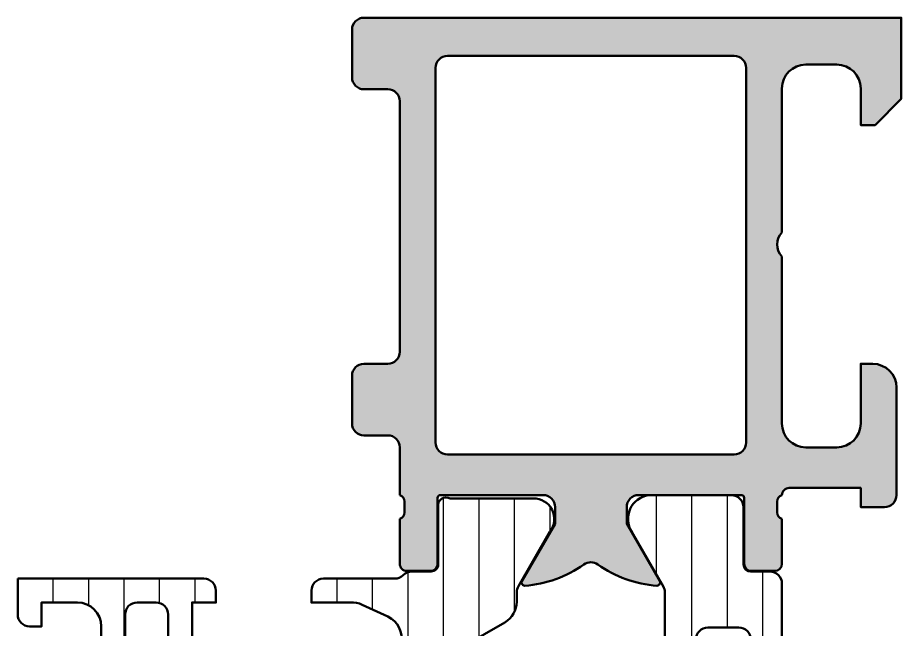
# Model space of a CAD drawing. Extents: x 0 to 77.5, y 0 to 75.
# Drawn here: x 0 to 37, y 49.38 to 75 of the extents above; entities that cross this region are included whole.
import ezdxf

# ---------------------------------------------------------------- set-up
doc = ezdxf.new("R2010")
doc.units = 0
for name, color, linetype, lineweight in [('0S-Alu contour', 7, 'Continuous', 50), ('0S-Alu hatch', 252, 'Continuous', 25), ('0S-Plastic contour', 254, 'Continuous', 50), ('0S-Plastic hatch', 253, 'Continuous', 25)]:
    doc.layers.add(name, color=color, linetype=linetype, lineweight=lineweight)
pattern_1 = [(90, (0, 0), (-1.4859, 0), [])]

# ---------------------------------------------------------------- blocks, each defined once
blk = doc.blocks.new('357850__889EFC75_494B_440E_81E8_9451827F0892_')
at = {"layer": '0S-Alu hatch'}
h = blk.add_hatch(color=256, dxfattribs=at)
edge = h.paths.add_edge_path()
edge.add_arc((14.50007865446113, 72.5000862838559), 0.4999794727535737, 179.9976476060076, 270.0023523940237)
edge.add_line((14.50009918212885, 72.00010681152372), (15.50009918212896, 72.00010681152355))
edge.add_ellipse((15.5000991821289, 71.50010681152354), major_axis=(-0.5000000000000142, 0), ratio=1, start_angle=180, end_angle=269.99999999999267, ccw=False)
edge.add_line((16.00009918212891, 71.50010681152355), (16.00009918212885, 61.0001220703125))
edge.add_ellipse((15.50009918212888, 61.00012207031247), major_axis=(-0.4999999999999716, 0), ratio=1, start_angle=90.00000000000318, end_angle=180, ccw=False)
edge.add_line((15.5000991821289, 60.5001220703125), (14.50009918212885, 60.5001220703125))
edge.add_arc((14.50010485310485, 60.00011639933655), 0.5000056710081116, 90.00064983861157, 179.9993501627087)
edge.add_line((14.0000991821289, 60.00012207031082), (14.0000991821289, 58.0001220703125))
edge.add_arc((14.50007358941019, 58.00009647759384), 0.4999744079363068, 179.9970671402619, 270.0029328596478)
edge.add_line((14.50009918212885, 57.50012207031256), (15.49999237060535, 57.50012207031256))
edge.add_ellipse((15.49999237060541, 57.00012207031256), major_axis=(-0.5, 0), ratio=1, start_angle=180, end_angle=270.0000000000065, ccw=False)
edge.add_line((15.99999237060541, 57.00012207031256), (15.99999237060541, 55.00007629394549))
edge.add_ellipse((15.92115592406242, 54.73255570195242), major_axis=(-0.2788950563273638, 0), ratio=1, start_angle=178.8354106259057, end_angle=253.58012358051582, ccw=False)
edge.add_line((16.1999933706054, 54.72688729395406), (16.19999337060557, 54.27329329395383))
edge.add_ellipse((15.92112527496254, 54.26763263447694), major_axis=(-0.2789255417370085, 0), ratio=1, start_angle=106.42459455532531, end_angle=181.1628700728517, ccw=False)
edge.add_line((15.99999237060553, 54.0000892939541), (15.99999237060547, 52.12007829394531))
edge.add_arc((16.29999237060571, 52.12007829394543), 0.3000000000002387, 180, 270.0000000000108)
edge.add_line((16.29999237060576, 51.82007829394518), (17.27996668964823, 51.82007829394507))
edge.add_arc((17.27996668964829, 52.12007829394514), 0.3000000000000682, 269.9999999999891, 360)
edge.add_line((17.57996668964836, 52.12007829394514), (17.5799666896483, 54.88007629394548))
edge.add_ellipse((17.69995488885848, 54.88007629394553), major_axis=(-0.1199881992101837, 0), ratio=1, start_angle=270.00000000002717, end_angle=360, ccw=False)
edge.add_line((17.69995488885843, 55.00006449315572), (22.00015258789079, 55.00021362304693))
edge.add_ellipse((22.00016546946688, 54.50022650462313), major_axis=(-0.4999871185897426, 0), ratio=1, start_angle=179.9985238421549, end_angle=270.0014761579162, ccw=False)
edge.add_line((22.50015258789068, 54.50021362304767), (22.50015258789074, 53.8002166748048))
edge.add_line((22.50015258789074, 53.8002166748048), (21.11190795898437, 51.39569091796904))
edge.add_arc((21.23887267204638, 51.33900942728536), 0.1390425465425653, 155.9423438028326, 266.6072913620266)
edge.add_arc((20.86764790051669, 56.08700346665701), 4.900256231523888, 274.2481912958146, 305.4525215832868)
edge.add_ellipse((23.99994845514714, 51.68797395987085), major_axis=(-0.5000000000000826, 0), ratio=1, start_angle=234.5438501156899, end_angle=305.4525215833125, ccw=False)
edge.add_arc((27.13252757555833, 56.08680510239984), 4.900256231524398, 234.543850115654, 265.7518087041792)
edge.add_arc((26.76131543717107, 51.3388039201144), 0.1390346690613414, 273.3876858798635, 384.0554427869633)
edge.add_line((26.88827514648438, 51.39547729492193), (25.50003051757818, 53.80000305175804))
edge.add_line((25.50003051757818, 53.80000305175804), (25.50003051757812, 54.50000000000023))
edge.add_ellipse((26.00000998991041, 54.50002052766777), major_axis=(-0.4999794727536874, 0), ratio=1, start_angle=-90.00235239401633, end_angle=0.0023523939923961734, ccw=False)
edge.add_line((26.00003051757806, 55.00000000000006), (30.30002837187959, 55.00000000000028))
edge.add_ellipse((30.30002837187959, 54.8800026909347), major_axis=(-0.1199973090655817, 0), ratio=1, start_angle=180, end_angle=270, ccw=False)
edge.add_line((30.42002568094517, 54.8800026909347), (30.42002568094517, 52.12000469093493))
edge.add_arc((30.72002568094527, 52.12000469093474), 0.3000000000000966, 180, 269.999999999962)
edge.add_line((30.72002568094507, 51.82000469093464), (31.69999999998788, 51.82000469093441))
edge.add_arc((31.6999999999878, 52.12000469093462), 0.3000000000002103, 270.0000000000163, 360)
edge.add_line((31.99999999998801, 52.12000469093462), (31.9999999999879, 54.00001569094303))
edge.add_ellipse((32.07886709563116, 54.26755903146609), major_axis=(-0.2789255417372863, 0), ratio=1, start_angle=-1.162870072889973, end_angle=73.57540544463347, ccw=False)
edge.add_line((31.79999899998785, 54.27321969094316), (31.79999899998785, 54.72681369094312))
edge.add_ellipse((32.07882619434978, 54.73248189052758), major_axis=(-0.2788848020281406, 0), ratio=1, start_angle=-73.58012358054191, end_angle=1.1645893740555948, ccw=False)
edge.add_ellipse((32.30000036075725, 54.99999533743366), major_axis=(-0.3000077143362215, 0), ratio=1, start_angle=-90.00051393002292, end_angle=0.0005139306048249637, ccw=False)
edge.add_line((32.30000305175776, 55.30000305175781), (35.30001831054693, 55.30000305175793))
edge.add_line((35.30001831054693, 55.30000305175793), (35.30001831054693, 54.5))
edge.add_line((35.30001831054693, 54.5), (36.30001831054699, 54.50000000000011))
edge.add_arc((36.30002863065741, 54.99998967988952), 0.4999896799959168, 269.9988173780483, 360.0011826222799)
edge.add_line((36.80001831054682, 55.00000000000012), (36.80001831054693, 59.50000000000028))
edge.add_arc((35.79999848739922, 59.4999801768524), 1.000019823344184, 0.0011357606123724, 89.99886423981405)
edge.add_line((35.80001831054693, 60.50000000000011), (35.30001831054688, 60.50000000000006))
edge.add_line((35.30001831054688, 60.50000000000006), (35.30001831054688, 57.99999999999994))
edge.add_ellipse((34.29997292469327, 58.00004538585366), major_axis=(-1.000045386883501, 0), ratio=1, start_angle=90.00260029982661, end_angle=179.9973997002186, ccw=False)
edge.add_line((34.30001831054659, 57.00000000000006), (33.00000000000017, 57.00000000000028))
edge.add_ellipse((33.00005250076831, 58.00005250076853), major_axis=(-1.000052502146341, 0), ratio=1, start_angle=0.00300791447108395, end_angle=89.99699208548532, ccw=False)
edge.add_line((32.00000000000006, 58.00000000000116), (32, 65.00000000000006))
edge.add_ellipse((32.52512175395992, 65.50000000000006), major_axis=(-0.725088171522571, 0), ratio=1, start_angle=-43.596183881364425, end_angle=43.59618388136448, ccw=False)
edge.add_line((32, 66.00000000000006), (32, 72.03408813476585))
edge.add_ellipse((33.00005250076825, 72.03403563399749), major_axis=(-1.000052502146341, 0), ratio=1, start_angle=270.00300791452776, end_angle=359.99699208552886, ccw=False)
edge.add_line((32.99999999999989, 73.03408813476574), (34.30001831054676, 73.03408813476568))
edge.add_ellipse((34.29997292469324, 72.0340427489121), major_axis=(-1.000045386883473, 0), ratio=1, start_angle=180.0026002997815, end_angle=269.997399700162, ccw=False)
edge.add_line((35.30001831054682, 72.03408813476464), (35.30001831054693, 70.5))
edge.add_line((35.30001831054693, 70.5), (35.90002441406256, 70.50000000000006))
edge.add_line((35.90002441406256, 70.50000000000006), (37, 71.60000610351568))
edge.add_line((37, 71.60000610351568), (37, 75))
edge.add_line((37, 75), (14.49999237060558, 75.00000000000006))
edge.add_arc((14.4998600018165, 74.50023918031252), 0.4997608372174193, 89.98482439503555, 180.0151756049599)
edge.add_line((14.00009918212896, 74.50010681152348), (14.00009918212896, 72.50010681152334))
edge = h.paths.add_edge_path()
edge.add_ellipse((17.99998474121096, 72.8999938964844), major_axis=(-0.5000000000000285, 0), ratio=1, start_angle=269.99999999999676, end_angle=360, ccw=False)
edge.add_line((17.99998474121099, 73.39999389648443), (30.00000762939453, 73.39999389648443))
edge.add_ellipse((30.00001794950504, 72.90000421659494), major_axis=(-0.4999896799960021, 0), ratio=1, start_angle=179.9988173777202, end_angle=270.00118262196145, ccw=False)
edge.add_line((30.50000762939453, 72.89999389648435), (30.50000762939453, 57.20001220703045))
edge.add_ellipse((29.99999181493652, 57.20002802148932), major_axis=(-0.5000158147080991, 0), ratio=1, start_angle=90.00181214608818, end_angle=179.9981878534187, ccw=False)
edge.add_line((30.00000762939459, 56.70001220703131), (17.99998474121082, 56.70001220703131))
edge.add_ellipse((17.99998474121079, 57.20001220703128), major_axis=(-0.4999999999999716, 0), ratio=1, start_angle=0, end_angle=90.00000000000318, ccw=False)
edge.add_line((17.49998474121082, 57.20001220703128), (17.49998474121094, 72.8999938964844))
at = {"layer": '0S-Alu contour', "color": 7}
for points in [[(35.30001831054682, 72.03408813476464), (35.30001831054693, 70.5), (35.90002441406256, 70.50000000000006), (37, 71.60000610351568), (37, 75), (14.49999237060558, 75.00000000000006)], [(14.00009918212896, 74.50010681152348), (14.00009918212896, 72.50010681152334)], [(17.99998474121099, 73.39999389648443), (30.00000762939453, 73.39999389648443)], [(17.49998474121082, 57.20001220703128), (17.49998474121094, 72.8999938964844)], [(30.50000762939453, 72.89999389648435), (30.50000762939453, 57.20001220703045)], [(32.99999999999989, 73.03408813476574), (34.30001831054676, 73.03408813476568)], [(14.50009918212885, 72.00010681152372), (15.50009918212896, 72.00010681152355)], [(32, 66.00000000000006), (32, 72.03408813476585)], [(16.00009918212891, 71.50010681152355), (16.00009918212885, 61.0001220703125)], [(32.00000000000006, 58.00000000000116), (32, 65.00000000000006)], [(15.5000991821289, 60.5001220703125), (14.50009918212885, 60.5001220703125)], [(35.80001831054693, 60.50000000000011), (35.30001831054688, 60.50000000000006), (35.30001831054688, 57.99999999999994)], [(14.0000991821289, 60.00012207031082), (14.0000991821289, 58.0001220703125)], [(36.80001831054682, 55.00000000000012), (36.80001831054693, 59.50000000000028)], [(14.50009918212885, 57.50012207031256), (15.49999237060535, 57.50012207031256)], [(15.99999237060541, 57.00012207031256), (15.99999237060541, 55.00007629394549)], [(34.30001831054659, 57.00000000000006), (33.00000000000017, 57.00000000000028)], [(30.00000762939459, 56.70001220703131), (17.99998474121082, 56.70001220703131)], [(32.30000305175776, 55.30000305175781), (35.30001831054693, 55.30000305175793), (35.30001831054693, 54.5), (36.30001831054699, 54.50000000000011)], [(17.57996668964836, 52.12007829394514), (17.5799666896483, 54.88007629394548)], [(17.69995488885843, 55.00006449315572), (22.00015258789079, 55.00021362304693)], [(26.00003051757806, 55.00000000000006), (30.30002837187959, 55.00000000000028)], [(30.42002568094517, 54.8800026909347), (30.42002568094517, 52.12000469093493)], [(16.1999933706054, 54.72688729395406), (16.19999337060557, 54.27329329395383)], [(22.50015258789068, 54.50021362304767), (22.50015258789074, 53.8002166748048), (21.11190795898437, 51.39569091796904)], [(26.88827514648438, 51.39547729492193), (25.50003051757818, 53.80000305175804), (25.50003051757812, 54.50000000000023)], [(31.79999899998785, 54.27321969094316), (31.79999899998785, 54.72681369094312)], [(15.99999237060553, 54.0000892939541), (15.99999237060547, 52.12007829394531)], [(31.99999999998801, 52.12000469093462), (31.9999999999879, 54.00001569094303)], [(16.29999237060576, 51.82007829394518), (17.27996668964823, 51.82007829394507)], [(30.72002568094507, 51.82000469093464), (31.69999999998788, 51.82000469093441)]]:
    blk.add_lwpolyline(points, dxfattribs=at)
for centre, radius, start, end in [((14.4998600018165, 74.50023918031252), 0.4997608372174193, 89.98482439503555, 180.0151756049599), ((14.50007865446113, 72.5000862838559), 0.4999794727535737, 179.9976476060076, 270.0023523940237), ((14.50010485310485, 60.00011639933655), 0.5000056710081116, 90.00064983861157, 179.9993501627087), ((35.79999848739922, 59.4999801768524), 1.000019823344184, 0.0011357606123724, 89.99886423981405), ((14.50007358941019, 58.00009647759384), 0.4999744079363068, 179.9970671402619, 270.0029328596478), ((36.30002863065741, 54.99998967988952), 0.4999896799959168, 269.9988173780483, 0.0011826222798784), ((16.29999237060571, 52.12007829394543), 0.3000000000002387, 180, 270.0000000000108), ((17.27996668964829, 52.12007829394514), 0.3000000000000682, 269.9999999999891, 0), ((20.86764790051669, 56.08700346665701), 4.900256231523888, 274.2481912958146, 305.4525215832868), ((27.13252757555833, 56.08680510239984), 4.900256231524398, 234.543850115654, 265.7518087041792), ((30.72002568094527, 52.12000469093474), 0.3000000000000966, 180, 269.999999999962), ((31.6999999999878, 52.12000469093462), 0.3000000000002103, 270.0000000000163, 0), ((21.23887267204638, 51.33900942728536), 0.1390425465425653, 155.9423438028326, 266.6072913620266), ((26.76131543717107, 51.3388039201144), 0.1390346690613414, 273.3876858798635, 24.05544278696332)]:
    blk.add_arc(centre, radius, start, end, dxfattribs=at)
at = {"layer": '0S-Alu contour', "color": 7, "extrusion": (0, 0, -1)}
for centre, radius, start, end in [((-17.99998474121096, 72.8999938964844), 0.5000000000000285, 0, 90.00000000000325), ((-30.00001794950504, 72.90000421659494), 0.4999896799960021, 89.99881737803852, 180.0011826222798), ((-33.00005250076825, 72.03403563399749), 1.000052502146341, 0.0030079144711719, 89.99699208547224), ((-34.29997292469324, 72.0340427489121), 1.000045386883473, 90.002600299838, 179.9973997002185), ((-15.5000991821289, 71.50010681152354), 0.5000000000000142, 90.00000000000733, 180), ((-32.52512175395992, 65.50000000000006), 0.725088171522571, 316.4038161186355, 43.59618388136445), ((-15.50009918212888, 61.00012207031247), 0.4999999999999716, 180, 269.9999999999968), ((-33.00005250076831, 58.00005250076853), 1.000052502146341, 270.0030079145147, 359.9969920855289), ((-34.29997292469327, 58.00004538585366), 1.000045386883501, 180.0026002997815, 269.9973997001734), ((-15.49999237060541, 57.00012207031256), 0.5, 89.99999999999349, 180), ((-17.99998474121079, 57.20001220703128), 0.4999999999999716, 269.9999999999968, 0), ((-29.99999181493652, 57.20002802148932), 0.5000158147080991, 180.0018121465814, 269.9981878539118), ((-32.30000036075725, 54.99999533743366), 0.3000077143362215, 359.9994860693952, 90.00051393002292), ((-15.92115592406242, 54.73255570195242), 0.2788950563273638, 106.4198764194842, 181.1645893740944), ((-17.69995488885848, 54.88007629394553), 0.1199881992101837, 0, 89.99999999997284), ((-22.00016546946688, 54.50022650462313), 0.4999871185897426, 89.99852384208377, 180.0014761578452), ((-26.00000998991041, 54.50002052766777), 0.4999794727536874, 359.9976476060076, 90.00235239401631), ((-30.30002837187959, 54.8800026909347), 0.1199973090655817, 90, 180), ((-32.07882619434978, 54.73248189052758), 0.2788848020281406, 358.8354106259444, 73.580123580542), ((-15.92112527496254, 54.26763263447694), 0.2789255417370085, 178.8371299271483, 253.5754054446747), ((-32.07886709563116, 54.26755903146609), 0.2789255417372863, 286.4245945553665, 1.162870072889985), ((-23.99994845514714, 51.68797395987085), 0.5000000000000826, 54.5474784166875, 125.4561498843101)]:
    blk.add_arc(centre, radius, start, end, dxfattribs=at)
blk = doc.blocks.new('284027__DE7B46B6_0DFB_4013_9BFF_ADCD481CDB3E___C270414D_6845_4CFD_9C7E_DB50B38F9C76_')
at = {"layer": '0S-Plastic hatch'}
h = blk.add_hatch(dxfattribs=at)
h.set_pattern_fill('ANSI31', color=256, scale=0.4680000000000001, angle=45, style=0)
h.set_pattern_definition(pattern_1)
edge = h.paths.add_edge_path()
edge.add_line((32, 51.29262339778484), (32.000022921558, 25.45125658823265))
edge.add_arc((32.20416178718001, 25.45537538707199), 0.204180412775855, 181.1558689438143, 269.5149389342884)
edge.add_line((32.20243323428476, 25.25120229122876), (36.30243323427305, 25.25120229122875))
edge.add_ellipse((36.30243323427305, 24.75120229122881), major_axis=(-0.4999999999999432, 0), ratio=1, start_angle=180, end_angle=270.0000000000008, ccw=False)
edge.add_line((36.802433234273, 24.75120229122881), (36.80243323427299, 23.92045306784114))
edge.add_ellipse((35.80243323427295, 23.92045306784113), major_axis=(-1.000000000000035, 0), ratio=1, start_angle=105.00000000108139, end_angle=180, ccw=False)
edge.add_line((36.06125227939371, 22.95452724155691), (35.30243323427305, 22.75120229122875))
edge.add_line((35.30243323427305, 22.75120229122875), (35.30243323427305, 23.75120229122875))
edge.add_line((35.30243323427305, 23.75120229122875), (33.00243323428464, 23.75120229122875))
edge.add_arc((33.00414226812575, 22.74707631855112), 1.004127427074111, 90.0975179750866, 179.7701403215128)
edge.add_line((32.000022921558, 22.75110467439828), (32.00002292155801, 19.75122632025462))
edge.add_arc((33.00414248000592, 19.75532877543039), 1.004127938958021, 180.2340877213157, 269.9024699846788)
edge.add_line((33.0024332342847, 18.75120229122875), (35.30243323427305, 18.75120229122875))
edge.add_line((35.30243323427305, 18.75120229122875), (35.30243323427316, 19.75120229122869))
edge.add_line((35.30243323427316, 19.75120229122869), (36.06125227939373, 19.54787734087044))
edge.add_ellipse((35.80243323427313, 18.58195151458678), major_axis=(-0.9999999999994598, 0), ratio=1, start_angle=180, end_angle=254.9999999989196, ccw=False)
edge.add_line((36.80243323427259, 18.58195151458678), (36.80243323427305, 17.75120229122875))
edge.add_ellipse((36.30243323427305, 17.75120229122873), major_axis=(-0.5, 0), ratio=1, start_angle=89.9999999999992, end_angle=180, ccw=False)
edge.add_line((36.30243323427305, 17.25120229122873), (32.20243323428468, 17.25120229122875))
edge.add_arc((32.20243323428467, 17.05120229122877), 0.1999999999999744, 89.99999999999594, 180)
edge.add_line((32.0024332342847, 17.05120229122877), (32.00111268929476, 16.21013004610088))
edge.add_ellipse((31.50111536862899, 16.21010925689815), major_axis=(-0.4999973210979597, 0), ratio=1, start_angle=90.00176831585799, end_angle=180.0023822800019, ccw=False)
edge.add_line((31.50113080001328, 15.71011193603832), (30.69079946719837, 15.71008330962012))
edge.add_arc((30.69081033343269, 15.41008330981692), 0.2999999999999899, 90.00207529788479, 180.0020752978985)
edge.add_line((30.39081033362949, 15.41007244358254), (30.39122921384228, 13.0100740742441))
edge.add_ellipse((29.89123323682728, 13.01005332437419), major_axis=(-0.4999959774455613, 0), ratio=1, start_angle=90.0017728167, end_angle=180.0023777790716, ccw=False)
edge.add_line((29.89124870744704, 12.51005734716797), (26.41470721164119, 12.50993069970388))
edge.add_ellipse((26.55698200855538, 13.4997539283803), major_axis=(-0.9999960709244762, 0), ratio=1, start_angle=-32.72494080195452, end_angle=81.82046724598808, ccw=False)
edge.add_line((25.71570977789661, 14.04035838247479), (27.03409677568366, 16.32406298372988))
edge.add_arc((26.60107500397681, 16.57404727382629), 0.5000000000671517, 330.0020787003822, 360.0020153908784)
edge.add_line((27.10107500373464, 16.57406486142956), (27.09998869130261, 50.92833361702787))
edge.add_arc((26.59998869163543, 50.9283149838652), 0.50000000001438, 0.0021352030565457, 30.00207189675286)
edge.add_line((27.03299235290196, 51.17833064206315), (25.71443992344539, 53.46193973131244))
edge.add_ellipse((26.55567298966561, 54.00260512706299), major_axis=(-0.9999960709244673, 0), ratio=1, start_angle=-81.81631665021621, end_angle=32.729091397728496, ccw=False)
edge.add_line((26.41332648878387, 54.99241804653369), (29.88986798458969, 54.99254469399776))
edge.add_ellipse((29.8898887344596, 54.49254871698272), major_axis=(-0.4999959774455932, 0), ratio=1, start_angle=180.0017728167249, end_angle=270.00237777907205, ccw=False)
edge.add_line((30.38988471166585, 54.49256418760271), (30.38963969108503, 52.09256579421701))
edge.add_arc((30.68963969088825, 52.09257666045134), 0.3000000000000183, 180.0020752978985, 270.0020752978807)
edge.add_line((30.68965055712254, 51.79257666064811), (31.49998188993747, 51.79260528706632))
edge.add_ellipse((31.50000267914018, 51.29260796640056), major_axis=(-0.4999973210979561, 0), ratio=1, start_angle=180.0017683158931, end_angle=270.0023822799145, ccw=False)
edge = h.paths.add_edge_path()
edge.add_line((30.70055130142633, 40.10119604587006), (30.70055130142633, 48.95118994235432))
edge.add_arc((30.20055129933872, 48.95118994053621), 0.500000002087603, 0, 90.00189910262031)
edge.add_line((30.20053472654188, 49.45118994234917), (28.90054062027397, 49.45118994234918))
edge.add_arc((28.90053698091736, 48.9511935817058), 0.4999963606566246, 89.9995829574167, 180.0004170428646)
edge.add_line((28.40054062027398, 48.95118994234674), (28.40054062027396, 40.10119604586718))
edge.add_arc((28.90053698091721, 40.10119240650811), 0.4999963606564967, 179.9995829571354, 270.0004170425992)
edge.add_line((28.90054062027396, 39.60119604586486), (30.2005347265867, 39.60119604586487))
edge.add_arc((30.20055129926904, 40.10119604774749), 0.5000000021572865, 269.998100910502, 360)
edge = h.paths.add_edge_path()
edge.add_line((28.40054062026359, 38.10119604656852), (28.40054062026359, 29.40118994305284))
edge.add_arc((28.90054062026358, 29.40118994304763), 0.4999999999999858, 180, 270.0000000000004)
edge.add_line((28.90054062026358, 28.90118994304765), (30.20055130141594, 28.90118994304764))
edge.add_arc((30.20055130141596, 29.40118994304763), 0.4999999999999858, 269.9999999999984, 360)
edge.add_line((30.70055130141594, 29.40118994304763), (30.70055130141596, 38.10119604656853))
edge.add_arc((30.20055130141595, 38.10119604656332), 0.5000000000000071, 0, 90.00000000119365)
edge.add_line((30.20055130140554, 38.60119604656333), (28.90054062025321, 38.60119604656332))
edge.add_arc((28.9005406202636, 38.10119604656331), 0.5000000000000071, 90.0000000011916, 180)
edge = h.paths.add_edge_path()
edge.add_line((28.4005406202636, 27.40118994304764), (28.4005406202636, 18.55121130535757))
edge.add_arc((28.90055587905268, 18.55121130535239), 0.5000152587890803, 180, 269.999999999998)
edge.add_line((28.90055587905266, 18.05119604656331), (30.200566560205, 18.05119604656332))
edge.add_arc((30.20056656020499, 18.55118078777427), 0.4999847412109517, 270.0000000000017, 360)
edge.add_line((30.70055130141594, 18.55118078777427), (30.70055130141594, 27.40118994305278))
edge.add_arc((30.20055129932833, 27.40118994123469), 0.5000000020876066, 0, 90.00189910261706)
edge.add_line((30.20053472653152, 27.90118994304763), (28.9005406202636, 27.90118994304764))
edge.add_arc((28.90053698090693, 27.4011935824043), 0.4999963606565891, 89.99958295740979, 180.0004170428646)
at = {"layer": '0S-Alu contour', "color": 7}
for points in [[(30.20053472654188, 49.45118994234917), (28.90054062027397, 49.45118994234918)], [(28.40054062027398, 48.95118994234674), (28.40054062027396, 40.10119604586718)], [(30.70055130142633, 40.10119604587006), (30.70055130142633, 48.95118994235432)], [(28.90054062027396, 39.60119604586486), (30.2005347265867, 39.60119604586487)], [(30.20055130140554, 38.60119604656333), (28.90054062025321, 38.60119604656332)], [(28.40054062026359, 38.10119604656852), (28.40054062026359, 29.40118994305284)], [(30.70055130141594, 29.40118994304763), (30.70055130141596, 38.10119604656853)], [(28.90054062026358, 28.90118994304765), (30.20055130141594, 28.90118994304764)], [(30.20053472653152, 27.90118994304763), (28.9005406202636, 27.90118994304764)], [(28.4005406202636, 27.40118994304764), (28.4005406202636, 18.55121130535757)], [(30.70055130141594, 18.55118078777427), (30.70055130141594, 27.40118994305278)], [(28.90055587905266, 18.05119604656331), (30.200566560205, 18.05119604656332)]]:
    blk.add_lwpolyline(points, dxfattribs=at)
for centre, radius, start, end in [((28.90053698091736, 48.9511935817058), 0.4999963606566246, 89.9995829574167, 180.0004170428646), ((30.20055129933872, 48.95118994053621), 0.500000002087603, 0, 90.00189910262031), ((28.90053698091721, 40.10119240650811), 0.4999963606564967, 179.9995829571354, 270.0004170425992), ((30.20055129926904, 40.10119604774749), 0.5000000021572865, 269.998100910502, 0), ((28.9005406202636, 38.10119604656331), 0.5000000000000071, 90.0000000011916, 180), ((30.20055130141595, 38.10119604656332), 0.5000000000000071, 0, 90.00000000119365), ((28.90054062026358, 29.40118994304763), 0.4999999999999858, 180, 270.0000000000004), ((30.20055130141596, 29.40118994304763), 0.4999999999999858, 269.9999999999984, 0), ((28.90053698090693, 27.4011935824043), 0.4999963606565891, 89.99958295740979, 180.0004170428646), ((30.20055129932833, 27.40118994123469), 0.5000000020876066, 0, 90.00189910261706), ((28.90055587905268, 18.55121130535239), 0.5000152587890803, 180, 269.999999999998), ((30.20056656020499, 18.55118078777427), 0.4999847412109517, 270.0000000000017, 0)]:
    blk.add_arc(centre, radius, start, end, dxfattribs=at)
at = {"layer": '0S-Plastic contour', "color": 7}
for points in [[(26.41332648878387, 54.99241804653369), (29.88986798458969, 54.99254469399776)], [(30.38988471166585, 54.49256418760271), (30.38963969108503, 52.09256579421701)], [(27.03299235290196, 51.17833064206315), (25.71443992344539, 53.46193973131244)], [(30.68965055712254, 51.79257666064811), (31.49998188993747, 51.79260528706632)], [(32, 51.29262339778484), (32.000022921558, 25.45125658823265)], [(27.10107500373464, 16.57406486142956), (27.09998869130261, 50.92833361702787)], [(32.20243323428476, 25.25120229122876), (36.30243323427305, 25.25120229122875)], [(36.802433234273, 24.75120229122881), (36.80243323427299, 23.92045306784114)], [(36.06125227939371, 22.95452724155691), (35.30243323427305, 22.75120229122875), (35.30243323427305, 23.75120229122875), (33.00243323428464, 23.75120229122875)], [(32.000022921558, 22.75110467439828), (32.00002292155801, 19.75122632025462)], [(33.0024332342847, 18.75120229122875), (35.30243323427305, 18.75120229122875), (35.30243323427316, 19.75120229122869), (36.06125227939373, 19.54787734087044)], [(36.80243323427259, 18.58195151458678), (36.80243323427305, 17.75120229122875)], [(32.0024332342847, 17.05120229122877), (32.00111268929476, 16.21013004610088)], [(36.30243323427305, 17.25120229122873), (32.20243323428468, 17.25120229122875)], [(25.71570977789661, 14.04035838247479), (27.03409677568366, 16.32406298372988)], [(31.50113080001328, 15.71011193603832), (30.69079946719837, 15.71008330962012)], [(30.39081033362949, 15.41007244358254), (30.39122921384228, 13.0100740742441)], [(29.89124870744704, 12.51005734716797), (26.41470721164119, 12.50993069970388)]]:
    blk.add_lwpolyline(points, dxfattribs=at)
at = {"layer": '0S-Plastic contour', "color": 7, "extrusion": (0, 0, -1)}
for centre, radius, start, end in [((-26.55567298966561, 54.00260512706299), 0.9999960709244673, 327.2709086022715, 81.81631665021621), ((-29.8898887344596, 54.49254871698272), 0.4999959774455932, 89.99762222092792, 179.9982271832751), ((-31.50000267914018, 51.29260796640056), 0.4999973210979562, 89.99761772008551, 179.9982316841069), ((-36.30243323427305, 24.75120229122881), 0.4999999999999432, 89.9999999999992, 180), ((-35.80243323427295, 23.92045306784113), 1.000000000000035, 180, 254.9999999989186), ((-35.80243323427313, 18.58195151458678), 0.9999999999994598, 105.0000000010804, 180), ((-36.30243323427305, 17.75120229122873), 0.5, 180, 270.0000000000008), ((-31.50111536862899, 16.21010925689815), 0.4999973210979598, 179.9976177199981, 269.998231684142), ((-26.55698200855538, 13.4997539283803), 0.9999960709244762, 278.1795327540119, 32.7249408019545), ((-29.89123323682728, 13.01005332437419), 0.4999959774455613, 179.9976222209284, 269.9982271833)]:
    blk.add_arc(centre, radius, start, end, dxfattribs=at)
at = {"layer": '0S-Plastic contour', "color": 7}
for centre, radius, start, end in [((30.68963969088825, 52.09257666045134), 0.3000000000000183, 180.0020752978985, 270.0020752978807), ((26.59998869163543, 50.9283149838652), 0.50000000001438, 0.0021352030565457, 30.00207189675286), ((32.20416178718001, 25.45537538707199), 0.204180412775855, 181.1558689438143, 269.5149389342884), ((33.00414226812575, 22.74707631855112), 1.004127427074111, 90.0975179750866, 179.7701403215128), ((33.00414248000592, 19.75532877543039), 1.004127938958021, 180.2340877213157, 269.9024699846788), ((32.20243323428467, 17.05120229122877), 0.1999999999999744, 89.99999999999594, 180), ((26.60107500397681, 16.57404727382629), 0.5000000000671517, 330.0020787003822, 0.0020153908784195), ((30.69081033343269, 15.41008330981692), 0.2999999999999899, 90.00207529788479, 180.0020752978985)]:
    blk.add_arc(centre, radius, start, end, dxfattribs=at)
blk = doc.blocks.new('284027__E0EB75D9_6112_42F0_9BCE_ECDBCA9EBDE6___57D5F9C3_F7E9_4269_B515_D176042EC1EF_')
at = {"layer": '0S-Plastic hatch'}
h = blk.add_hatch(dxfattribs=at)
h.set_pattern_fill('ANSI31', color=256, scale=0.4680000000000001, angle=45, style=0)
h.set_pattern_definition(pattern_1)
edge = h.paths.add_edge_path()
edge.add_line((0, 51.5), (0, 50))
edge.add_arc((0.5, 50), 0.5, 180, 270)
edge.add_line((0.4999999999999999, 49.5), (1, 49.5))
edge.add_line((1, 49.5), (1, 50.5))
edge.add_line((1, 50.5), (2.500000000000014, 50.5))
edge.add_ellipse((2.500000000000014, 49.50000000000001), major_axis=(-0.9999999999999857, 0), ratio=1, start_angle=180, end_angle=270, ccw=False)
edge.add_line((3.5, 49.50000000000001), (3.5, 45.49999999999999))
edge.add_ellipse((2.500000000000014, 45.49999999999998), major_axis=(-0.9999999999999857, 0), ratio=1, start_angle=90.0000000000008, end_angle=180, ccw=False)
edge.add_line((2.500000000000028, 44.5), (1, 44.5))
edge.add_line((1, 44.5), (1, 45.49999999999999))
edge.add_line((1, 45.49999999999999), (0.5, 45.49999999999999))
edge.add_arc((0.5000000000000071, 45), 0.5, 90.00000000000081, 180)
edge.add_line((7.1e-15, 45), (-1.42e-14, 21.19999699999996))
edge.add_arc((0.4999999999999858, 21.19999699999996), 0.5, 180, 270.0000000000081)
edge.add_line((0.5000000000000567, 20.69999699999996), (1.310300815755219, 20.69999700000008))
edge.add_ellipse((1.310300815755077, 20.39999700000032), major_axis=(-0.2999999999997556, 0), ratio=1, start_angle=180, end_angle=269.99999999997283, ccw=False)
edge.add_line((1.610300815754833, 20.39999700000032), (1.609968865358034, 17.99999861706388))
edge.add_arc((2.013470891727429, 17.96002717262975), 0.4054770050870441, 174.3426615481094, 283.7675195943609)
edge.add_line((2.109967482421885, 17.56619978704222), (5.586508980521443, 17.57232267402514))
edge.add_arc((5.530066119187807, 18.49595909104541), 0.9253594044702677, 273.4969616982149, 395.2823950032898)
edge.add_line((6.285450980521313, 19.03045300000016), (4.461375763333073, 22.18984438605199))
edge.add_ellipse((4.894388480063589, 22.43984436035153), major_axis=(-0.5000000000001174, 0), ratio=1, start_angle=-89.99999999999193, end_angle=29.999996599335873, ccw=False)
edge.add_line((4.894388480063518, 22.93984436035165), (17.70006144527534, 22.9398443603516))
edge.add_arc((17.70006144527534, 23.4398443603516), 0.5, 270, 360.0000327007567)
edge.add_line((18.20006144527526, 23.43984464571954), (18.20004752908076, 47.81966089225612))
edge.add_ellipse((19.20004752901785, 47.81967208833896), major_axis=(-0.9999999999997681, 0), ratio=1, start_angle=-60.00495389455108, end_angle=0.0006414880432998871, ccw=False)
edge.add_line((18.70012240897667, 48.68574071977146), (20.39994227046489, 49.66693622490979))
edge.add_arc((19.90001715042351, 50.5330048563422), 0.9999999999998012, 299.9950461054615, 359.9988249444108)
edge.add_line((20.90001715021301, 50.53298434775327), (20.9000254117782, 50.93581878700391))
edge.add_ellipse((21.40002541167281, 50.93580853270988), major_axis=(-0.4999999999997522, 0), ratio=1, start_angle=330.0000034006127, end_angle=359.9988249444108, ccw=False)
edge.add_line((20.96701269494283, 51.18580850700963), (22.28552954790156, 53.46954699999988))
edge.add_arc((21.60420456408995, 53.99874436028234), 0.8627013270511493, 322.1628704796406, 451.1701046584016)
edge.add_line((21.58658754790136, 54.86126579215312), (18.11004604980202, 54.85008773651902))
edge.add_arc((17.93101885056729, 54.57368112143415), 0.3293195331718164, 57.06906913150863, 192.9284015063226)
edge.add_line((17.61004743273795, 54.50000138293622), (17.61038206204446, 52.10000300000002))
edge.add_ellipse((17.31038206204434, 52.10000300000011), major_axis=(-0.3000000000001108, 0), ratio=1, start_angle=89.99999999998238, end_angle=180, ccw=False)
edge.add_line((17.31038206204425, 51.800003), (16.50000154298155, 51.80000300000001))
edge.add_arc((16.50000154298146, 51.30000300000003), 0.4999999999999787, 89.99999999999022, 135.5732366891123)
edge.add_ellipse((15.78585575955138, 52.00000000000001), major_axis=(-0.4999999999999859, 0), ratio=1, start_angle=89.9999999999992, end_angle=135.5732366891182, ccw=False)
edge.add_line((15.78585575955138, 51.50000000000003), (12.79996948707803, 51.49999999999998))
edge.add_arc((12.79996948707803, 50.99999999999997), 0.5000000000000142, 90.0000000000004, 179.9965029431444)
edge.add_line((12.29996948800934, 51.00003051757808), (12.29993896484273, 50.49993896484443))
edge.add_line((12.29993896484273, 50.49993896484443), (13.93602766642786, 50.49993896484446))
edge.add_ellipse((13.99851301323112, 49.50189308341627), major_axis=(-1.000000000000448, 0), ratio=1, start_angle=244.8612262341979, end_angle=273.5824804879298, ccw=False)
edge.add_line((14.42332516425769, 50.40717460666805), (15.50023827656167, 49.90683821133991))
edge.add_ellipse((15.07889072796826, 48.99993896484429), major_axis=(-1.000000000000008, 0), ratio=1, start_angle=89.9999999999975, end_angle=245.0803068673854, ccw=False)
edge.add_line((15.07889072796821, 47.99993896484428), (8.300113594345945, 47.99993896484458))
edge.add_ellipse((8.30004153837005, 48.99999576102165), major_axis=(-1.000056798772947, 0), ratio=1, start_angle=0.0032539963814883777, end_angle=90.00412826883053, ccw=False)
edge.add_line((7.299984741209913, 48.9999389648452), (7.3, 50.5))
edge.add_line((7.3, 50.5), (8.299954223631506, 50.49993896484362))
edge.add_line((8.299954223631506, 50.49993896484362), (8.299954223632726, 50.99999999999876))
edge.add_arc((7.799954223632724, 50.99999999999998), 0.5000000000000036, 0, 89.99999999999959)
edge.add_line((7.799954223632727, 51.49999999999998), (0, 51.5))
edge = h.paths.add_edge_path()
edge.add_line((8.30014344021987, 46.99993896484458), (15.65854513679115, 46.99993896484428))
edge.add_ellipse((15.65854513679113, 46.49993896484427), major_axis=(-0.5, 0), ratio=1, start_angle=146.0739382130873, end_angle=269.99999999999795, ccw=False)
edge.add_line((16.07342438732754, 46.22087766786036), (9.93945353153861, 37.10152912699627))
edge.add_ellipse((9.524574281002199, 37.38059042398018), major_axis=(-0.4999999999999979, 0), ratio=1, start_angle=33.35195376005669, end_angle=146.073938213087, ccw=False)
edge.add_line((9.106919689199014, 37.1057001878027), (4.582345408196815, 43.98011395634074))
edge.add_ellipse((4.999999999999978, 44.25500419251822), major_axis=(-0.4999999999999761, 0), ratio=1, start_angle=0, end_angle=33.3519537600572, ccw=False)
edge.add_line((4.500000000000002, 44.25500419251822), (4.5, 49.99999999999999))
edge.add_ellipse((5.000000000000003, 50), major_axis=(-0.5000000000000036, 0), ratio=1, start_angle=270.0000000000004, end_angle=360, ccw=False)
edge.add_line((5, 50.5), (5.799994913865987, 50.5))
edge.add_ellipse((5.79999491386599, 50), major_axis=(-0.5, 0), ratio=1, start_angle=179.9994173090251, end_angle=270.0000000000004, ccw=False)
edge.add_line((6.299994913840134, 49.99999491506198), (6.29998474282264, 48.99988217189338))
edge.add_arc((8.300041538370097, 48.99999576102164), 2.000056798772988, 180.0032539963815, 270.0029191900563)
edge = h.paths.add_edge_path()
edge.add_ellipse((1.499999999999985, 25.45048976309253), major_axis=(-0.4999999999999928, 0), ratio=1, start_angle=0, end_angle=146.0739382130875, ccw=False)
edge.add_line((0.999999999999993, 25.45048976309253), (1, 43))
edge.add_ellipse((1.5, 43), major_axis=(-0.5, 0), ratio=1, start_angle=270, end_angle=360, ccw=False)
edge.add_line((1.5, 43.5), (3.431690650671463, 43.49999999999999))
edge.add_ellipse((3.431690650671463, 43), major_axis=(-0.4999999999999929, 0), ratio=1, start_angle=213.3519537600569, end_angle=270, ccw=False)
edge.add_line((3.849345242474642, 43.27489023617748), (8.732062620267463, 35.85633160830499))
edge.add_ellipse((8.314408028464275, 35.5814413721275), major_axis=(-0.5000000000000047, 0), ratio=1, start_angle=146.0739382130875, end_angle=213.3519537600571, ccw=False)
edge.add_line((8.729287279000692, 35.30238007514358), (1.914879250536396, 25.17142846610863))
edge = h.paths.add_edge_path()
edge.add_line((9.924140814447666, 34.04514712059421), (16.09148345428257, 24.67479257992748))
edge.add_ellipse((15.67382886247938, 24.39990234375), major_axis=(-0.4999999999999979, 0), ratio=1, start_angle=90, end_angle=213.3519537600567, ccw=False)
edge.add_line((15.67382886247938, 23.89990234375), (3.203680555847057, 23.89990234375))
edge.add_ellipse((3.203680555847057, 24.39990234375), major_axis=(-0.5, 0), ratio=1, start_angle=-33.926061786912896, end_angle=90, ccw=False)
edge.add_line((2.788801305310642, 24.67896364073391), (9.091606972108067, 34.04931818140064))
edge.add_ellipse((9.50648622264448, 33.77025688441673), major_axis=(-0.4999999999999979, 0), ratio=1, start_angle=213.3519537600564, end_angle=326.073938213087, ccw=False)
edge = h.paths.add_edge_path()
edge.add_line((16.28241853692452, 26.20360310387396), (10.29899788337921, 35.29451570009192))
edge.add_ellipse((10.71665247518239, 35.5694059362694), major_axis=(-0.4999999999999949, 0), ratio=1, start_angle=-33.92606178691318, end_angle=33.3519537600568, ccw=False)
edge.add_line((10.30177322464599, 35.84846723325332), (16.28515726818224, 44.74393899692443))
edge.add_ellipse((16.70003651871866, 44.46487769994051), major_axis=(-0.5000000000000009, 0), ratio=1, start_angle=180.0001166206049, end_angle=326.0739382130872, ccw=False)
edge.add_line((17.20003651871763, 44.46487871764728), (17.20007312872667, 26.4784943577582))
edge.add_ellipse((16.70007312872771, 26.47849334005143), major_axis=(-0.4999999999999984, 0), ratio=1, start_angle=33.35195376005589, end_angle=180.0001166206049, ccw=False)
at = {"layer": '0S-Alu contour', "color": 7}
for points in [[(5, 50.5), (5.799994913865987, 50.5)], [(4.500000000000002, 44.25500419251822), (4.5, 49.99999999999999)], [(6.299994913840134, 49.99999491506198), (6.29998474282264, 48.99988217189338)], [(8.30014344021987, 46.99993896484458), (15.65854513679115, 46.99993896484428)], [(16.07342438732754, 46.22087766786036), (9.93945353153861, 37.10152912699627)], [(10.30177322464599, 35.84846723325332), (16.28515726818224, 44.74393899692443)], [(17.20003651871763, 44.46487871764728), (17.20007312872667, 26.4784943577582)], [(9.106919689199014, 37.1057001878027), (4.582345408196815, 43.98011395634074)], [(1.5, 43.5), (3.431690650671463, 43.49999999999999)], [(0.999999999999993, 25.45048976309253), (1, 43)], [(3.849345242474642, 43.27489023617748), (8.732062620267463, 35.85633160830499)], [(8.729287279000692, 35.30238007514358), (1.914879250536396, 25.17142846610863)], [(16.28241853692452, 26.20360310387396), (10.29899788337921, 35.29451570009192)], [(2.788801305310642, 24.67896364073391), (9.091606972108067, 34.04931818140064)], [(9.924140814447666, 34.04514712059421), (16.09148345428257, 24.67479257992748)], [(15.67382886247938, 23.89990234375), (3.203680555847057, 23.89990234375)]]:
    blk.add_lwpolyline(points, dxfattribs=at)
at = {"layer": '0S-Alu contour', "color": 7, "extrusion": (0, 0, -1)}
for centre, radius, start, end in [((-5.000000000000003, 50), 0.5000000000000036, 0, 89.99999999999959), ((-5.79999491386599, 50), 0.5, 89.99999999999959, 180.000582690975), ((-15.65854513679113, 46.49993896484427), 0.5, 90.00000000000205, 213.9260617869128), ((-16.70003651871866, 44.46487769994051), 0.5000000000000009, 33.92606178691281, 179.9998833793951), ((-4.999999999999978, 44.25500419251822), 0.4999999999999761, 326.6480462399428, 0), ((-1.5, 43), 0.5, 0, 90), ((-3.431690650671463, 43), 0.4999999999999929, 90, 146.6480462399431), ((-9.524574281002199, 37.38059042398018), 0.4999999999999979, 213.926061786913, 326.6480462399434), ((-8.314408028464275, 35.5814413721275), 0.5000000000000047, 146.6480462399429, 213.9260617869125), ((-10.71665247518239, 35.5694059362694), 0.4999999999999949, 326.6480462399432, 33.92606178691326), ((-9.50648622264448, 33.77025688441673), 0.4999999999999979, 33.92606178691303, 146.6480462399436), ((-16.70007312872771, 26.47849334005143), 0.4999999999999984, 179.9998833793951, 326.6480462399441), ((-1.499999999999985, 25.45048976309253), 0.4999999999999928, 213.9260617869125, 0), ((-3.203680555847057, 24.39990234375), 0.5, 270, 33.92606178691287), ((-15.67382886247938, 24.39990234375), 0.4999999999999979, 146.6480462399433, 270)]:
    blk.add_arc(centre, radius, start, end, dxfattribs=at)
at = {"layer": '0S-Alu contour', "color": 7}
blk.add_arc((8.300041538370097, 48.99999576102164), 2.000056798772988, 180.0032539963815, 270.0029191900563, dxfattribs=at)
at = {"layer": '0S-Plastic contour', "color": 7}
for points in [[(21.58658754790136, 54.86126579215312), (18.11004604980202, 54.85008773651902)], [(17.61004743273795, 54.50000138293622), (17.61038206204446, 52.10000300000002)], [(20.96701269494283, 51.18580850700963), (22.28552954790156, 53.46954699999988)], [(0, 51.5), (0, 50)], [(7.799954223632727, 51.49999999999998), (0, 51.5)], [(15.78585575955138, 51.50000000000003), (12.79996948707803, 51.49999999999998)], [(17.31038206204425, 51.800003), (16.50000154298155, 51.80000300000001)], [(7.299984741209913, 48.9999389648452), (7.3, 50.5), (8.299954223631506, 50.49993896484362), (8.299954223632726, 50.99999999999876)], [(12.29996948800934, 51.00003051757808), (12.29993896484273, 50.49993896484443), (13.93602766642786, 50.49993896484446)], [(20.90001715021301, 50.53298434775327), (20.9000254117782, 50.93581878700391)], [(0.4999999999999999, 49.5), (1, 49.5), (1, 50.5), (2.500000000000014, 50.5)], [(14.42332516425769, 50.40717460666805), (15.50023827656167, 49.90683821133991)], [(18.70012240897667, 48.68574071977146), (20.39994227046489, 49.66693622490979)], [(3.5, 49.50000000000001), (3.5, 45.49999999999999)], [(15.07889072796821, 47.99993896484428), (8.300113594345945, 47.99993896484458)], [(18.20006144527526, 23.43984464571954), (18.20004752908076, 47.81966089225612)], [(2.500000000000028, 44.5), (1, 44.5), (1, 45.49999999999999), (0.5, 45.49999999999999)], [(7.1e-15, 45), (-1.42e-14, 21.19999699999996)], [(4.894388480063518, 22.93984436035165), (17.70006144527534, 22.9398443603516)], [(6.285450980521313, 19.03045300000016), (4.461375763333073, 22.18984438605199)], [(0.5000000000000567, 20.69999699999996), (1.310300815755219, 20.69999700000008)], [(1.610300815754833, 20.39999700000032), (1.609968865358034, 17.99999861706388)], [(2.109967482421885, 17.56619978704222), (5.586508980521443, 17.57232267402514)]]:
    blk.add_lwpolyline(points, dxfattribs=at)
for centre, radius, start, end in [((17.93101885056729, 54.57368112143415), 0.3293195331718164, 57.06906913150863, 192.9284015063226), ((21.60420456408995, 53.99874436028234), 0.8627013270511493, 322.1628704796406, 91.17010465840161), ((7.799954223632724, 50.99999999999998), 0.5000000000000036, 0, 89.99999999999959), ((12.79996948707803, 50.99999999999997), 0.5000000000000142, 90.0000000000004, 179.9965029431444), ((16.50000154298146, 51.30000300000003), 0.4999999999999787, 89.99999999999022, 135.5732366891123), ((19.90001715042351, 50.5330048563422), 0.9999999999998012, 299.9950461054615, 359.9988249444108), ((0.5, 50), 0.5, 180, 270), ((0.5000000000000071, 45), 0.5, 90.00000000000081, 180), ((17.70006144527534, 23.4398443603516), 0.5, 270, 3.27007566742e-05), ((0.4999999999999858, 21.19999699999996), 0.5, 180, 270.0000000000081), ((5.530066119187807, 18.49595909104541), 0.9253594044702677, 273.4969616982149, 35.28239500328982), ((2.013470891727429, 17.96002717262975), 0.4054770050870441, 174.3426615481094, 283.7675195943609)]:
    blk.add_arc(centre, radius, start, end, dxfattribs=at)
at = {"layer": '0S-Plastic contour', "color": 7, "extrusion": (0, 0, -1)}
for centre, radius, start, end in [((-17.31038206204434, 52.10000300000011), 0.3000000000001108, 180, 270.0000000000176), ((-15.78585575955138, 52.00000000000001), 0.4999999999999859, 224.4267633108819, 270.0000000000008), ((-21.40002541167281, 50.93580853270988), 0.4999999999997522, 0.0011750555892266, 29.99999659938731), ((-2.500000000000014, 49.50000000000001), 0.9999999999999857, 90, 180), ((-13.99851301323112, 49.50189308341627), 1.000000000000448, 86.41751951207023, 115.1387737658021), ((-15.07889072796826, 48.99993896484429), 1.000000000000008, 114.9196931326146, 270.0000000000025), ((-8.30004153837005, 48.99999576102165), 1.000056798772947, 269.9958717311695, 359.9967460036185), ((-19.20004752901785, 47.81967208833896), 0.9999999999997681, 359.9993585119567, 60.00495389455108), ((-2.500000000000014, 45.49999999999998), 0.9999999999999857, 180, 269.9999999999992), ((-4.894388480063589, 22.43984436035153), 0.5000000000001174, 330.0000034006641, 89.99999999999186), ((-1.310300815755077, 20.39999700000032), 0.2999999999997556, 90.00000000002716, 180)]:
    blk.add_arc(centre, radius, start, end, dxfattribs=at)
blk = doc.blocks.new('368890__8A164C99_0605_49C5_A5C6_B90587E4D10C_')
at = {"layer": '0S-Alu contour', "color": 7}
blk.add_blockref('357850__889EFC75_494B_440E_81E8_9451827F0892_', (0, 0), dxfattribs=at)
at = {"layer": '0S-Plastic contour', "color": 7}
for name in ['284027__E0EB75D9_6112_42F0_9BCE_ECDBCA9EBDE6___57D5F9C3_F7E9_4269_B515_D176042EC1EF_', '284027__DE7B46B6_0DFB_4013_9BFF_ADCD481CDB3E___C270414D_6845_4CFD_9C7E_DB50B38F9C76_']:
    blk.add_blockref(name, (0, 0), dxfattribs=at)

msp = doc.modelspace()

# ---------------------------------------------------------------- block references
at = {"layer": '0S-Alu contour', "color": 7}
msp.add_blockref('368890__8A164C99_0605_49C5_A5C6_B90587E4D10C_', (0, 0), dxfattribs=at)

doc.saveas('drawing.dxf')
